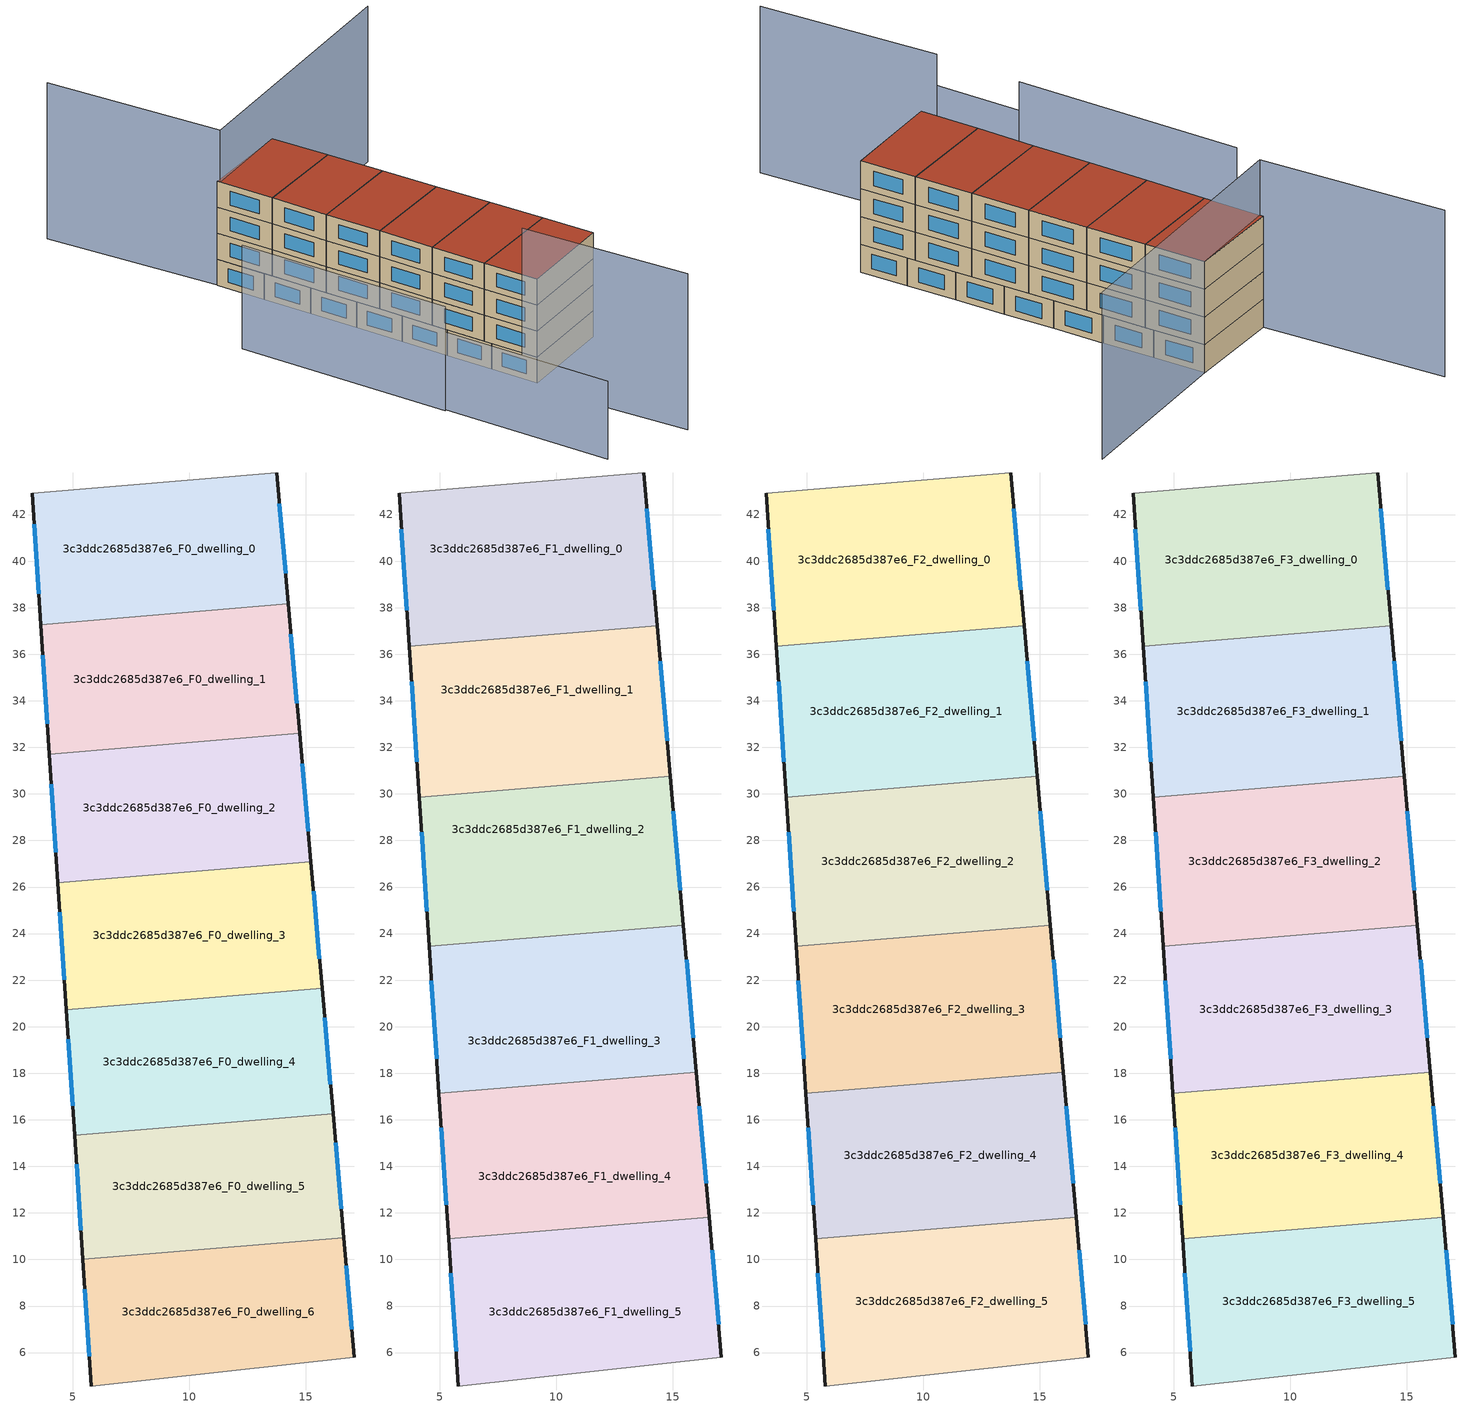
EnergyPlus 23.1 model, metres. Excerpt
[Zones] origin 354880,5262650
3c3ddc2685d387e6_F0_dwelling_0
 floor ground (EU_floor_Construction): 13.76,43.79 14.26,38.16 3.63,37.28 3.25,42.91 z0
 wall outside (EU_wall_Construction): 14.26,38.16 13.76,43.79 / 3.25,42.91 3.63,37.28 z0:3
 wall adiabatic (EU_wall_Construction): 13.76,43.79 3.25,42.91 z0:3
 wall to 3c3ddc2685d387e6_F0_dwelling_1 (EU_wall_Construction): 3.63,37.28 14.26,38.16 z0:3
 window (EU_Window_Construction): 14.14,39.48 13.88,42.47 / 3.34,41.59 3.54,38.6 z0.7:2.3
3c3ddc2685d387e6_F0_dwelling_1
 floor ground (EU_floor_Construction): 14.26,38.16 14.75,32.6 4,31.7 3.63,37.28 z0
 wall outside (EU_wall_Construction): 14.75,32.6 14.26,38.16 / 3.63,37.28 4,31.7 z0:3
 wall to 3c3ddc2685d387e6_F0_dwelling_2 (EU_wall_Construction): 4,31.7 14.75,32.6 z0:3
 window (EU_Window_Construction): 14.63,33.9 14.37,36.85 / 3.71,35.97 3.91,33.01 z0.7:2.3
3c3ddc2685d387e6_F0_dwelling_2
 floor ground (EU_floor_Construction): 14.75,32.6 15.23,27.09 4.36,26.19 4,31.7 z0
 wall outside (EU_wall_Construction): 15.23,27.09 14.75,32.6 / 4,31.7 4.36,26.19 z0:3
 wall to 3c3ddc2685d387e6_F0_dwelling_3 (EU_wall_Construction): 4.36,26.19 15.23,27.09 z0:3
 window (EU_Window_Construction): 15.12,28.39 14.86,31.3 / 4.08,30.41 4.28,27.49 z0.7:2.3
3c3ddc2685d387e6_F0_dwelling_3
 floor ground (EU_floor_Construction): 15.23,27.09 15.71,21.65 4.72,20.74 4.36,26.19 z0
 wall outside (EU_wall_Construction): 15.71,21.65 15.23,27.09 / 4.36,26.19 4.72,20.74 z0:3
 wall to 3c3ddc2685d387e6_F0_dwelling_4 (EU_wall_Construction): 4.72,20.74 15.71,21.65 z0:3
 window (EU_Window_Construction): 15.6,22.93 15.34,25.82 / 4.45,24.91 4.64,22.02 z0.7:2.3
3c3ddc2685d387e6_F0_dwelling_4
 floor ground (EU_floor_Construction): 15.71,21.65 16.18,16.26 5.08,15.34 4.72,20.74 z0
 wall outside (EU_wall_Construction): 16.18,16.26 15.71,21.65 / 4.72,20.74 5.08,15.34 z0:3
 wall to 3c3ddc2685d387e6_F0_dwelling_5 (EU_wall_Construction): 5.08,15.34 16.18,16.26 z0:3
 window (EU_Window_Construction): 16.07,17.53 15.82,20.39 / 4.81,19.47 5,16.61 z0.7:2.3
3c3ddc2685d387e6_F0_dwelling_5
 floor ground (EU_floor_Construction): 16.18,16.26 16.65,10.93 5.44,10 5.08,15.34 z0
 wall outside (EU_wall_Construction): 16.65,10.93 16.18,16.26 / 5.08,15.34 5.44,10 z0:3
 wall to 3c3ddc2685d387e6_F0_dwelling_6 (EU_wall_Construction): 5.44,10 16.65,10.93 z0:3
 window (EU_Window_Construction): 16.54,12.19 16.29,15.01 / 5.17,14.09 5.35,11.26 z0.7:2.3
3c3ddc2685d387e6_F0_dwelling_6
 floor ground (EU_floor_Construction): 16.65,10.93 17.1,5.81 5.8,4.57 5.44,10 z0
 wall outside (EU_wall_Construction): 17.1,5.81 16.65,10.93 / 5.44,10 5.8,4.57 z0:3
 wall adiabatic (EU_wall_Construction): 5.8,4.57 17.1,5.81 z0:3
 window (EU_Window_Construction): 17,7.01 16.76,9.73 / 5.52,8.73 5.71,5.84 z0.7:2.3
3c3ddc2685d387e6_F1_dwelling_0
 floor to 3c3ddc2685d387e6_F0_dwelling_0 (EU_floor_Construction): 13.76,43.79 14.26,38.16 3.63,37.28 3.25,42.91 z3
 floor to 3c3ddc2685d387e6_F0_dwelling_1 (EU_floor_Construction): 14.26,38.16 14.34,37.23 3.69,36.34 3.63,37.28 z3
 wall outside (EU_wall_Construction): 14.34,37.23 13.76,43.79 / 3.25,42.91 3.69,36.34 z3:6
 wall adiabatic (EU_wall_Construction): 13.76,43.79 3.25,42.91 z3:6
 wall to 3c3ddc2685d387e6_F1_dwelling_1 (EU_wall_Construction): 3.69,36.34 14.34,37.23 z3:6
 window (EU_Window_Construction): 14.2,38.77 13.9,42.25 / 3.36,41.37 3.59,37.89 z3.7:5.3
3c3ddc2685d387e6_F1_dwelling_1
 floor to 3c3ddc2685d387e6_F0_dwelling_1 (EU_floor_Construction): 14.34,37.23 14.75,32.6 4,31.7 3.69,36.34 z3
 floor to 3c3ddc2685d387e6_F0_dwelling_2 (EU_floor_Construction): 14.75,32.6 14.91,30.76 4.12,29.86 4,31.7 z3
 wall outside (EU_wall_Construction): 14.91,30.76 14.34,37.23 / 3.69,36.34 4.12,29.86 z3:6
 wall to 3c3ddc2685d387e6_F1_dwelling_2 (EU_wall_Construction): 4.12,29.86 14.91,30.76 z3:6
 window (EU_Window_Construction): 14.78,32.28 14.47,35.71 / 3.79,34.82 4.02,31.38 z3.7:5.3
3c3ddc2685d387e6_F1_dwelling_2
 floor to 3c3ddc2685d387e6_F0_dwelling_2 (EU_floor_Construction): 14.91,30.76 15.23,27.09 4.36,26.19 4.12,29.86 z3
 floor to 3c3ddc2685d387e6_F0_dwelling_3 (EU_floor_Construction): 15.23,27.09 15.47,24.37 4.54,23.46 4.36,26.19 z3
 wall outside (EU_wall_Construction): 15.47,24.37 14.91,30.76 / 4.12,29.86 4.54,23.46 z3:6
 wall to 3c3ddc2685d387e6_F1_dwelling_3 (EU_wall_Construction): 4.54,23.46 15.47,24.37 z3:6
 window (EU_Window_Construction): 15.34,25.87 15.04,29.26 / 4.22,28.36 4.44,24.96 z3.7:5.3
3c3ddc2685d387e6_F1_dwelling_3
 floor to 3c3ddc2685d387e6_F0_dwelling_4 (EU_floor_Construction): 15.71,21.65 16.03,18.05 4.96,17.14 4.72,20.74 z3
 floor to 3c3ddc2685d387e6_F0_dwelling_3 (EU_floor_Construction): 15.47,24.37 15.71,21.65 4.72,20.74 4.54,23.46 z3
 wall outside (EU_wall_Construction): 16.03,18.05 15.47,24.37 / 4.54,23.46 4.96,17.14 z3:6
 wall to 3c3ddc2685d387e6_F1_dwelling_4 (EU_wall_Construction): 4.96,17.14 16.03,18.05 z3:6
 window (EU_Window_Construction): 15.9,19.54 15.6,22.88 / 4.64,21.97 4.87,18.62 z3.7:5.3
3c3ddc2685d387e6_F1_dwelling_4
 floor to 3c3ddc2685d387e6_F0_dwelling_5 (EU_floor_Construction): 16.18,16.26 16.57,11.82 5.38,10.89 5.08,15.34 z3
 floor to 3c3ddc2685d387e6_F0_dwelling_4 (EU_floor_Construction): 16.03,18.05 16.18,16.26 5.08,15.34 4.96,17.14 z3
 wall outside (EU_wall_Construction): 16.57,11.82 16.03,18.05 / 4.96,17.14 5.38,10.89 z3:6
 wall to 3c3ddc2685d387e6_F1_dwelling_5 (EU_wall_Construction): 5.38,10.89 16.57,11.82 z3:6
 window (EU_Window_Construction): 16.45,13.28 16.15,16.59 / 5.06,15.67 5.28,12.36 z3.7:5.3
3c3ddc2685d387e6_F1_dwelling_5
 floor to 3c3ddc2685d387e6_F0_dwelling_6 (EU_floor_Construction): 16.65,10.93 17.1,5.81 5.8,4.57 5.44,10 z3
 floor to 3c3ddc2685d387e6_F0_dwelling_5 (EU_floor_Construction): 16.57,11.82 16.65,10.93 5.44,10 5.38,10.89 z3
 wall outside (EU_wall_Construction): 17.1,5.81 16.57,11.82 / 5.38,10.89 5.8,4.57 z3:6
 wall adiabatic (EU_wall_Construction): 5.8,4.57 17.1,5.81 z3:6
 window (EU_Window_Construction): 16.98,7.22 16.7,10.41 / 5.48,9.4 5.7,6.05 z3.7:5.3
3c3ddc2685d387e6_F2_dwelling_0
 floor to 3c3ddc2685d387e6_F1_dwelling_0 (EU_floor_Construction): 13.76,43.79 14.34,37.23 3.69,36.34 3.25,42.91 z6
 wall outside (EU_wall_Construction): 14.34,37.23 13.76,43.79 / 3.25,42.91 3.69,36.34 z6:9
 wall adiabatic (EU_wall_Construction): 13.76,43.79 3.25,42.91 z6:9
 wall to 3c3ddc2685d387e6_F2_dwelling_1 (EU_wall_Construction): 3.69,36.34 14.34,37.23 z6:9
 window (EU_Window_Construction): 14.2,38.77 13.9,42.25 / 3.36,41.37 3.59,37.89 z6.7:8.3
3c3ddc2685d387e6_F2_dwelling_1
 floor to 3c3ddc2685d387e6_F1_dwelling_1 (EU_floor_Construction): 14.34,37.23 14.91,30.76 4.12,29.86 3.69,36.34 z6
 wall outside (EU_wall_Construction): 14.91,30.76 14.34,37.23 / 3.69,36.34 4.12,29.86 z6:9
 wall to 3c3ddc2685d387e6_F2_dwelling_2 (EU_wall_Construction): 4.12,29.86 14.91,30.76 z6:9
 window (EU_Window_Construction): 14.78,32.28 14.47,35.71 / 3.79,34.82 4.02,31.38 z6.7:8.3
3c3ddc2685d387e6_F2_dwelling_2
 floor to 3c3ddc2685d387e6_F1_dwelling_2 (EU_floor_Construction): 14.91,30.76 15.47,24.37 4.54,23.46 4.12,29.86 z6
 wall outside (EU_wall_Construction): 15.47,24.37 14.91,30.76 / 4.12,29.86 4.54,23.46 z6:9
 wall to 3c3ddc2685d387e6_F2_dwelling_3 (EU_wall_Construction): 4.54,23.46 15.47,24.37 z6:9
 window (EU_Window_Construction): 15.34,25.87 15.04,29.26 / 4.22,28.36 4.44,24.96 z6.7:8.3
3c3ddc2685d387e6_F2_dwelling_3
 floor to 3c3ddc2685d387e6_F1_dwelling_3 (EU_floor_Construction): 15.47,24.37 16.03,18.05 4.96,17.14 4.54,23.46 z6
 wall outside (EU_wall_Construction): 16.03,18.05 15.47,24.37 / 4.54,23.46 4.96,17.14 z6:9
 wall to 3c3ddc2685d387e6_F2_dwelling_4 (EU_wall_Construction): 4.96,17.14 16.03,18.05 z6:9
 window (EU_Window_Construction): 15.9,19.54 15.6,22.88 / 4.64,21.97 4.87,18.62 z6.7:8.3
3c3ddc2685d387e6_F2_dwelling_4
 floor to 3c3ddc2685d387e6_F1_dwelling_4 (EU_floor_Construction): 16.03,18.05 16.57,11.82 5.38,10.89 4.96,17.14 z6
 wall outside (EU_wall_Construction): 16.57,11.82 16.03,18.05 / 4.96,17.14 5.38,10.89 z6:9
 wall to 3c3ddc2685d387e6_F2_dwelling_5 (EU_wall_Construction): 5.38,10.89 16.57,11.82 z6:9
 window (EU_Window_Construction): 16.45,13.28 16.15,16.59 / 5.06,15.67 5.28,12.36 z6.7:8.3
3c3ddc2685d387e6_F2_dwelling_5
 floor to 3c3ddc2685d387e6_F1_dwelling_5 (EU_floor_Construction): 16.57,11.82 17.1,5.81 5.8,4.57 5.38,10.89 z6
 wall outside (EU_wall_Construction): 17.1,5.81 16.57,11.82 / 5.38,10.89 5.8,4.57 z6:9
 wall adiabatic (EU_wall_Construction): 5.8,4.57 17.1,5.81 z6:9
 window (EU_Window_Construction): 16.98,7.22 16.7,10.41 / 5.48,9.4 5.7,6.05 z6.7:8.3
3c3ddc2685d387e6_F3_dwelling_0
 floor to 3c3ddc2685d387e6_F2_dwelling_0 (EU_floor_Construction): 13.76,43.79 14.34,37.23 3.69,36.34 3.25,42.91 z9
 wall outside (EU_wall_Construction): 14.34,37.23 13.76,43.79 / 3.25,42.91 3.69,36.34 z9:12
 wall adiabatic (EU_wall_Construction): 13.76,43.79 3.25,42.91 z9:12
 wall to 3c3ddc2685d387e6_F3_dwelling_1 (EU_wall_Construction): 3.69,36.34 14.34,37.23 z9:12
 window (EU_Window_Construction): 14.2,38.77 13.9,42.25 / 3.36,41.37 3.59,37.89 z9.7:11.3
 roof outside (EU_roof_Construction): 14.34,37.23 13.76,43.79 3.25,42.91 3.69,36.34 z12
3c3ddc2685d387e6_F3_dwelling_1
 floor to 3c3ddc2685d387e6_F2_dwelling_1 (EU_floor_Construction): 14.34,37.23 14.91,30.76 4.12,29.86 3.69,36.34 z9
 wall outside (EU_wall_Construction): 14.91,30.76 14.34,37.23 / 3.69,36.34 4.12,29.86 z9:12
 wall to 3c3ddc2685d387e6_F3_dwelling_2 (EU_wall_Construction): 4.12,29.86 14.91,30.76 z9:12
 window (EU_Window_Construction): 14.78,32.28 14.47,35.71 / 3.79,34.82 4.02,31.38 z9.7:11.3
 roof outside (EU_roof_Construction): 14.91,30.76 14.34,37.23 3.69,36.34 4.12,29.86 z12
3c3ddc2685d387e6_F3_dwelling_2
 floor to 3c3ddc2685d387e6_F2_dwelling_2 (EU_floor_Construction): 14.91,30.76 15.47,24.37 4.54,23.46 4.12,29.86 z9
 wall outside (EU_wall_Construction): 15.47,24.37 14.91,30.76 / 4.12,29.86 4.54,23.46 z9:12
 wall to 3c3ddc2685d387e6_F3_dwelling_3 (EU_wall_Construction): 4.54,23.46 15.47,24.37 z9:12
 window (EU_Window_Construction): 15.34,25.87 15.04,29.26 / 4.22,28.36 4.44,24.96 z9.7:11.3
 roof outside (EU_roof_Construction): 15.47,24.37 14.91,30.76 4.12,29.86 4.54,23.46 z12
3c3ddc2685d387e6_F3_dwelling_3
 floor to 3c3ddc2685d387e6_F2_dwelling_3 (EU_floor_Construction): 15.47,24.37 16.03,18.05 4.96,17.14 4.54,23.46 z9
 wall outside (EU_wall_Construction): 16.03,18.05 15.47,24.37 / 4.54,23.46 4.96,17.14 z9:12
 wall to 3c3ddc2685d387e6_F3_dwelling_4 (EU_wall_Construction): 4.96,17.14 16.03,18.05 z9:12
 window (EU_Window_Construction): 15.9,19.54 15.6,22.88 / 4.64,21.97 4.87,18.62 z9.7:11.3
 roof outside (EU_roof_Construction): 16.03,18.05 15.47,24.37 4.54,23.46 4.96,17.14 z12
3c3ddc2685d387e6_F3_dwelling_4
 floor to 3c3ddc2685d387e6_F2_dwelling_4 (EU_floor_Construction): 16.03,18.05 16.57,11.82 5.38,10.89 4.96,17.14 z9
 wall outside (EU_wall_Construction): 16.57,11.82 16.03,18.05 / 4.96,17.14 5.38,10.89 z9:12
 wall to 3c3ddc2685d387e6_F3_dwelling_5 (EU_wall_Construction): 5.38,10.89 16.57,11.82 z9:12
 window (EU_Window_Construction): 16.45,13.28 16.15,16.59 / 5.06,15.67 5.28,12.36 z9.7:11.3
 roof outside (EU_roof_Construction): 16.57,11.82 16.03,18.05 4.96,17.14 5.38,10.89 z12
3c3ddc2685d387e6_F3_dwelling_5
 floor to 3c3ddc2685d387e6_F2_dwelling_5 (EU_floor_Construction): 16.57,11.82 17.1,5.81 5.8,4.57 5.38,10.89 z9
 wall outside (EU_wall_Construction): 17.1,5.81 16.57,11.82 / 5.38,10.89 5.8,4.57 z9:12
 wall adiabatic (EU_wall_Construction): 5.8,4.57 17.1,5.81 z9:12
 window (EU_Window_Construction): 16.98,7.22 16.7,10.41 / 5.48,9.4 5.7,6.05 z9.7:11.3
 roof outside (EU_roof_Construction): 17.1,5.81 16.57,11.82 5.38,10.89 5.8,4.57 z12
shading: -4.22,8.64 -2.83,-10.68 z0:9; 6.98,-13.51 4.73,5.63 / 33.22,46.07 3.28,42.56 / 3.28,42.56 0.93,62.6 z0:18; -6.11,32.91 -4.36,8.62 z0:12
[Building]
EU S2 Campaign: North Axis=0; Terrain=City; Solar Distribution=FullExterior
[Site:Location]
Budapest.Ferenc.Liszt.Intl.AP: Latitude=47.437; Longitude=19.256; Time Zone=1; Elevation=185
[SizingPeriod:WeatherFileDays]
AnnualSizingPeriod: Begin Month=1; Begin Day of Month=1; End Month=12; End Day of Month=31; Day of Week for Start Day=Monday; Use Weather File Daylight Saving Period=No; Use Weather File Rain and Snow Indicators=No
[MATERIAL]
EU_InternalMass_Material: Roughness=MediumRough; Thickness=0.1; Conductivity=1; Density=1800; Specific Heat=900; Thermal Absorptance=0.9; Solar Absorptance=0.7; Visible Absorptance=0.7
[MATERIAL:NOMASS] Roughness=MediumRough; Thermal Absorptance=0.9; Solar Absorptance=0.7; Visible Absorptance=0.7
Name | Thermal Resistance
EU_wall_NoMass | 0.832559
EU_roof_NoMass | 1.39638
EU_floor_NoMass | 0.872794
[WINDOWMATERIAL:SIMPLEGLAZINGSYSTEM]
EU_Window_SimpleGlazing: UFactor=2.79869; Solar Heat Gain Coefficient=0.75; Visible Transmittance=0.75
[CONSTRUCTION]
EU_wall_Construction: EU_wall_NoMass
EU_roof_Construction: EU_roof_NoMass
EU_floor_Construction: EU_floor_NoMass
EU_Window_Construction: EU_Window_SimpleGlazing
EU_InternalMass_Construction: EU_InternalMass_Material
[ZONE] Type=1; Multiplier=1; Ceiling Height=autocalculate; Floor Area=autocalculate; Part of Total Floor Area=Yes
Name | Volume
3c3ddc2685d387e6_F0_dwelling_0 | 179.761
3c3ddc2685d387e6_F1_dwelling_0; 3c3ddc2685d387e6_F2_dwelling_0; 3c3ddc2685d387e6_F3_dwelling_0 | 209.696
3c3ddc2685d387e6_F0_dwelling_1 | 179.726
3c3ddc2685d387e6_F1_dwelling_1; 3c3ddc2685d387e6_F2_dwelling_1; 3c3ddc2685d387e6_F3_dwelling_1; 3c3ddc2685d387e6_F1_dwelling_3; 3c3ddc2685d387e6_F2_dwelling_3; 3c3ddc2685d387e6_F3_dwelling_3 | 209.692
3c3ddc2685d387e6_F0_dwelling_2 | 179.72
3c3ddc2685d387e6_F1_dwelling_2; 3c3ddc2685d387e6_F2_dwelling_2; 3c3ddc2685d387e6_F3_dwelling_2 | 209.688
3c3ddc2685d387e6_F0_dwelling_3 | 179.744
3c3ddc2685d387e6_F0_dwelling_4; 3c3ddc2685d387e6_F0_dwelling_6 | 179.733
3c3ddc2685d387e6_F1_dwelling_4; 3c3ddc2685d387e6_F2_dwelling_4; 3c3ddc2685d387e6_F3_dwelling_4 | 209.702
3c3ddc2685d387e6_F0_dwelling_5 | 179.727
3c3ddc2685d387e6_F1_dwelling_5; 3c3ddc2685d387e6_F2_dwelling_5; 3c3ddc2685d387e6_F3_dwelling_5 | 209.698
[INTERNALMASS] Construction=EU_InternalMass_Construction
Name | Zone or ZoneList | Surface Area
3c3ddc2685d387e6_F0_dwelling_0_EU_InternalMass | 3c3ddc2685d387e6_F0_dwelling_0 | 59.9202
3c3ddc2685d387e6_F0_dwelling_1_EU_InternalMass | 3c3ddc2685d387e6_F0_dwelling_1 | 59.9084
3c3ddc2685d387e6_F0_dwelling_2_EU_InternalMass | 3c3ddc2685d387e6_F0_dwelling_2 | 59.9068
3c3ddc2685d387e6_F0_dwelling_3_EU_InternalMass | 3c3ddc2685d387e6_F0_dwelling_3 | 59.9146
3c3ddc2685d387e6_F0_dwelling_4_EU_InternalMass | 3c3ddc2685d387e6_F0_dwelling_4 | 59.9111
3c3ddc2685d387e6_F0_dwelling_5_EU_InternalMass | 3c3ddc2685d387e6_F0_dwelling_5 | 59.909
3c3ddc2685d387e6_F0_dwelling_6_EU_InternalMass | 3c3ddc2685d387e6_F0_dwelling_6 | 59.9114
3c3ddc2685d387e6_F1_dwelling_0_EU_InternalMass | 3c3ddc2685d387e6_F1_dwelling_0 | 69.8985
3c3ddc2685d387e6_F1_dwelling_1_EU_InternalMass | 3c3ddc2685d387e6_F1_dwelling_1 | 69.8976
3c3ddc2685d387e6_F1_dwelling_2_EU_InternalMass | 3c3ddc2685d387e6_F1_dwelling_2 | 69.8961
3c3ddc2685d387e6_F1_dwelling_3_EU_InternalMass | 3c3ddc2685d387e6_F1_dwelling_3 | 69.8973
3c3ddc2685d387e6_F1_dwelling_4_EU_InternalMass | 3c3ddc2685d387e6_F1_dwelling_4 | 69.9005
3c3ddc2685d387e6_F1_dwelling_5_EU_InternalMass | 3c3ddc2685d387e6_F1_dwelling_5 | 69.8994
3c3ddc2685d387e6_F2_dwelling_0_EU_InternalMass | 3c3ddc2685d387e6_F2_dwelling_0 | 69.8985
3c3ddc2685d387e6_F2_dwelling_1_EU_InternalMass | 3c3ddc2685d387e6_F2_dwelling_1 | 69.8976
3c3ddc2685d387e6_F2_dwelling_2_EU_InternalMass | 3c3ddc2685d387e6_F2_dwelling_2 | 69.8961
3c3ddc2685d387e6_F2_dwelling_3_EU_InternalMass | 3c3ddc2685d387e6_F2_dwelling_3 | 69.8973
3c3ddc2685d387e6_F2_dwelling_4_EU_InternalMass | 3c3ddc2685d387e6_F2_dwelling_4 | 69.9005
3c3ddc2685d387e6_F2_dwelling_5_EU_InternalMass | 3c3ddc2685d387e6_F2_dwelling_5 | 69.8994
3c3ddc2685d387e6_F3_dwelling_0_EU_InternalMass | 3c3ddc2685d387e6_F3_dwelling_0 | 69.8985
3c3ddc2685d387e6_F3_dwelling_1_EU_InternalMass | 3c3ddc2685d387e6_F3_dwelling_1 | 69.8976
3c3ddc2685d387e6_F3_dwelling_2_EU_InternalMass | 3c3ddc2685d387e6_F3_dwelling_2 | 69.8961
3c3ddc2685d387e6_F3_dwelling_3_EU_InternalMass | 3c3ddc2685d387e6_F3_dwelling_3 | 69.8973
3c3ddc2685d387e6_F3_dwelling_4_EU_InternalMass | 3c3ddc2685d387e6_F3_dwelling_4 | 69.9005
3c3ddc2685d387e6_F3_dwelling_5_EU_InternalMass | 3c3ddc2685d387e6_F3_dwelling_5 | 69.8994
[OTHEREQUIPMENT] Fuel Type=Electricity; Design Level Calculation Method=Watts/Area; Power per Zone Floor Area=1; Fraction Latent=0; Fraction Radiant=0; Fraction Lost=0; Carbon Dioxide Generation Rate=0; EndUse Subcategory=EU_Step8_InternalGains
Name | Zone or ZoneList or Space or SpaceList | Schedule
EU_Step8_InternalGain_3c3ddc2685d387e6_F0_dwelling_0_f000 | 3c3ddc2685d387e6_F0_dwelling_0 | EU_Step8_GainSchedule_3c3ddc2685d387e6_F0_dwelling_0_f000
EU_Step8_InternalGain_3c3ddc2685d387e6_F0_dwelling_1_f000 | 3c3ddc2685d387e6_F0_dwelling_1 | EU_Step8_GainSchedule_3c3ddc2685d387e6_F0_dwelling_1_f000
EU_Step8_InternalGain_3c3ddc2685d387e6_F0_dwelling_2_f000 | 3c3ddc2685d387e6_F0_dwelling_2 | EU_Step8_GainSchedule_3c3ddc2685d387e6_F0_dwelling_2_f000
EU_Step8_InternalGain_3c3ddc2685d387e6_F0_dwelling_3_f000 | 3c3ddc2685d387e6_F0_dwelling_3 | EU_Step8_GainSchedule_3c3ddc2685d387e6_F0_dwelling_3_f000
EU_Step8_InternalGain_3c3ddc2685d387e6_F0_dwelling_4_f000 | 3c3ddc2685d387e6_F0_dwelling_4 | EU_Step8_GainSchedule_3c3ddc2685d387e6_F0_dwelling_4_f000
EU_Step8_InternalGain_3c3ddc2685d387e6_F0_dwelling_5_f000 | 3c3ddc2685d387e6_F0_dwelling_5 | EU_Step8_GainSchedule_3c3ddc2685d387e6_F0_dwelling_5_f000
EU_Step8_InternalGain_3c3ddc2685d387e6_F0_dwelling_6_f000 | 3c3ddc2685d387e6_F0_dwelling_6 | EU_Step8_GainSchedule_3c3ddc2685d387e6_F0_dwelling_6_f000
EU_Step8_InternalGain_3c3ddc2685d387e6_F1_dwelling_0_f000 | 3c3ddc2685d387e6_F1_dwelling_0 | EU_Step8_GainSchedule_3c3ddc2685d387e6_F1_dwelling_0_f000
EU_Step8_InternalGain_3c3ddc2685d387e6_F1_dwelling_1_f000 | 3c3ddc2685d387e6_F1_dwelling_1 | EU_Step8_GainSchedule_3c3ddc2685d387e6_F1_dwelling_1_f000
EU_Step8_InternalGain_3c3ddc2685d387e6_F1_dwelling_2_f000 | 3c3ddc2685d387e6_F1_dwelling_2 | EU_Step8_GainSchedule_3c3ddc2685d387e6_F1_dwelling_2_f000
EU_Step8_InternalGain_3c3ddc2685d387e6_F1_dwelling_3_f000 | 3c3ddc2685d387e6_F1_dwelling_3 | EU_Step8_GainSchedule_3c3ddc2685d387e6_F1_dwelling_3_f000
EU_Step8_InternalGain_3c3ddc2685d387e6_F1_dwelling_4_f000 | 3c3ddc2685d387e6_F1_dwelling_4 | EU_Step8_GainSchedule_3c3ddc2685d387e6_F1_dwelling_4_f000
EU_Step8_InternalGain_3c3ddc2685d387e6_F1_dwelling_5_f000 | 3c3ddc2685d387e6_F1_dwelling_5 | EU_Step8_GainSchedule_3c3ddc2685d387e6_F1_dwelling_5_f000
EU_Step8_InternalGain_3c3ddc2685d387e6_F2_dwelling_0_f000 | 3c3ddc2685d387e6_F2_dwelling_0 | EU_Step8_GainSchedule_3c3ddc2685d387e6_F2_dwelling_0_f000
EU_Step8_InternalGain_3c3ddc2685d387e6_F2_dwelling_1_f000 | 3c3ddc2685d387e6_F2_dwelling_1 | EU_Step8_GainSchedule_3c3ddc2685d387e6_F2_dwelling_1_f000
EU_Step8_InternalGain_3c3ddc2685d387e6_F2_dwelling_2_f000 | 3c3ddc2685d387e6_F2_dwelling_2 | EU_Step8_GainSchedule_3c3ddc2685d387e6_F2_dwelling_2_f000
EU_Step8_InternalGain_3c3ddc2685d387e6_F2_dwelling_3_f000 | 3c3ddc2685d387e6_F2_dwelling_3 | EU_Step8_GainSchedule_3c3ddc2685d387e6_F2_dwelling_3_f000
EU_Step8_InternalGain_3c3ddc2685d387e6_F2_dwelling_4_f000 | 3c3ddc2685d387e6_F2_dwelling_4 | EU_Step8_GainSchedule_3c3ddc2685d387e6_F2_dwelling_4_f000
EU_Step8_InternalGain_3c3ddc2685d387e6_F2_dwelling_5_f000 | 3c3ddc2685d387e6_F2_dwelling_5 | EU_Step8_GainSchedule_3c3ddc2685d387e6_F2_dwelling_5_f000
EU_Step8_InternalGain_3c3ddc2685d387e6_F3_dwelling_0_f000 | 3c3ddc2685d387e6_F3_dwelling_0 | EU_Step8_GainSchedule_3c3ddc2685d387e6_F3_dwelling_0_f000
EU_Step8_InternalGain_3c3ddc2685d387e6_F3_dwelling_1_f000 | 3c3ddc2685d387e6_F3_dwelling_1 | EU_Step8_GainSchedule_3c3ddc2685d387e6_F3_dwelling_1_f000
EU_Step8_InternalGain_3c3ddc2685d387e6_F3_dwelling_2_f000 | 3c3ddc2685d387e6_F3_dwelling_2 | EU_Step8_GainSchedule_3c3ddc2685d387e6_F3_dwelling_2_f000
EU_Step8_InternalGain_3c3ddc2685d387e6_F3_dwelling_3_f000 | 3c3ddc2685d387e6_F3_dwelling_3 | EU_Step8_GainSchedule_3c3ddc2685d387e6_F3_dwelling_3_f000
EU_Step8_InternalGain_3c3ddc2685d387e6_F3_dwelling_4_f000 | 3c3ddc2685d387e6_F3_dwelling_4 | EU_Step8_GainSchedule_3c3ddc2685d387e6_F3_dwelling_4_f000
EU_Step8_InternalGain_3c3ddc2685d387e6_F3_dwelling_5_f000 | 3c3ddc2685d387e6_F3_dwelling_5 | EU_Step8_GainSchedule_3c3ddc2685d387e6_F3_dwelling_5_f000
[ZONEVENTILATION:DESIGNFLOWRATE] Schedule=EU_AlwaysOn; Design Flow Rate Calculation Method=AirChanges/Hour; Air Changes per Hour=0.475469; Ventilation Type=Natural; Fan Pressure Rise=0; Fan Total Efficiency=1; Constant Term Coefficient=1; Temperature Term Coefficient=0; Velocity Term Coefficient=0; Velocity Squared Term Coefficient=0; Minimum Indoor Temperature=-100; Maximum Indoor Temperature=100; Delta Temperature=-100; Minimum Outdoor Temperature=-100; Maximum Outdoor Temperature=100; Maximum Wind Speed=40
Name | Zone or ZoneList or Space or SpaceList
EU_ConstantAir_3c3ddc2685d387e6_F0_dwelling_0 | 3c3ddc2685d387e6_F0_dwelling_0
EU_ConstantAir_3c3ddc2685d387e6_F0_dwelling_1 | 3c3ddc2685d387e6_F0_dwelling_1
EU_ConstantAir_3c3ddc2685d387e6_F0_dwelling_2 | 3c3ddc2685d387e6_F0_dwelling_2
EU_ConstantAir_3c3ddc2685d387e6_F0_dwelling_3 | 3c3ddc2685d387e6_F0_dwelling_3
EU_ConstantAir_3c3ddc2685d387e6_F0_dwelling_4 | 3c3ddc2685d387e6_F0_dwelling_4
EU_ConstantAir_3c3ddc2685d387e6_F0_dwelling_5 | 3c3ddc2685d387e6_F0_dwelling_5
EU_ConstantAir_3c3ddc2685d387e6_F0_dwelling_6 | 3c3ddc2685d387e6_F0_dwelling_6
EU_ConstantAir_3c3ddc2685d387e6_F1_dwelling_0 | 3c3ddc2685d387e6_F1_dwelling_0
EU_ConstantAir_3c3ddc2685d387e6_F1_dwelling_1 | 3c3ddc2685d387e6_F1_dwelling_1
EU_ConstantAir_3c3ddc2685d387e6_F1_dwelling_2 | 3c3ddc2685d387e6_F1_dwelling_2
EU_ConstantAir_3c3ddc2685d387e6_F1_dwelling_3 | 3c3ddc2685d387e6_F1_dwelling_3
EU_ConstantAir_3c3ddc2685d387e6_F1_dwelling_4 | 3c3ddc2685d387e6_F1_dwelling_4
EU_ConstantAir_3c3ddc2685d387e6_F1_dwelling_5 | 3c3ddc2685d387e6_F1_dwelling_5
EU_ConstantAir_3c3ddc2685d387e6_F2_dwelling_0 | 3c3ddc2685d387e6_F2_dwelling_0
EU_ConstantAir_3c3ddc2685d387e6_F2_dwelling_1 | 3c3ddc2685d387e6_F2_dwelling_1
EU_ConstantAir_3c3ddc2685d387e6_F2_dwelling_2 | 3c3ddc2685d387e6_F2_dwelling_2
EU_ConstantAir_3c3ddc2685d387e6_F2_dwelling_3 | 3c3ddc2685d387e6_F2_dwelling_3
EU_ConstantAir_3c3ddc2685d387e6_F2_dwelling_4 | 3c3ddc2685d387e6_F2_dwelling_4
EU_ConstantAir_3c3ddc2685d387e6_F2_dwelling_5 | 3c3ddc2685d387e6_F2_dwelling_5
EU_ConstantAir_3c3ddc2685d387e6_F3_dwelling_0 | 3c3ddc2685d387e6_F3_dwelling_0
EU_ConstantAir_3c3ddc2685d387e6_F3_dwelling_1 | 3c3ddc2685d387e6_F3_dwelling_1
EU_ConstantAir_3c3ddc2685d387e6_F3_dwelling_2 | 3c3ddc2685d387e6_F3_dwelling_2
EU_ConstantAir_3c3ddc2685d387e6_F3_dwelling_3 | 3c3ddc2685d387e6_F3_dwelling_3
EU_ConstantAir_3c3ddc2685d387e6_F3_dwelling_4 | 3c3ddc2685d387e6_F3_dwelling_4
EU_ConstantAir_3c3ddc2685d387e6_F3_dwelling_5 | 3c3ddc2685d387e6_F3_dwelling_5
[HVACTEMPLATE:THERMOSTAT] Constant Heating Setpoint=20; Constant Cooling Setpoint=50
EU_HeatOnly_3c3ddc2685d387e6_F0_dwelling_0; EU_HeatOnly_3c3ddc2685d387e6_F0_dwelling_1; EU_HeatOnly_3c3ddc2685d387e6_F0_dwelling_2; EU_HeatOnly_3c3ddc2685d387e6_F0_dwelling_3; EU_HeatOnly_3c3ddc2685d387e6_F0_dwelling_4; EU_HeatOnly_3c3ddc2685d387e6_F0_dwelling_5; EU_HeatOnly_3c3ddc2685d387e6_F0_dwelling_6; EU_HeatOnly_3c3ddc2685d387e6_F1_dwelling_0; EU_HeatOnly_3c3ddc2685d387e6_F1_dwelling_1; EU_HeatOnly_3c3ddc2685d387e6_F1_dwelling_2; EU_HeatOnly_3c3ddc2685d387e6_F1_dwelling_3; EU_HeatOnly_3c3ddc2685d387e6_F1_dwelling_4; EU_HeatOnly_3c3ddc2685d387e6_F1_dwelling_5; EU_HeatOnly_3c3ddc2685d387e6_F2_dwelling_0; EU_HeatOnly_3c3ddc2685d387e6_F2_dwelling_1; EU_HeatOnly_3c3ddc2685d387e6_F2_dwelling_2; EU_HeatOnly_3c3ddc2685d387e6_F2_dwelling_3; EU_HeatOnly_3c3ddc2685d387e6_F2_dwelling_4; EU_HeatOnly_3c3ddc2685d387e6_F2_dwelling_5; EU_HeatOnly_3c3ddc2685d387e6_F3_dwelling_0; EU_HeatOnly_3c3ddc2685d387e6_F3_dwelling_1; EU_HeatOnly_3c3ddc2685d387e6_F3_dwelling_2; EU_HeatOnly_3c3ddc2685d387e6_F3_dwelling_3; EU_HeatOnly_3c3ddc2685d387e6_F3_dwelling_4; EU_HeatOnly_3c3ddc2685d387e6_F3_dwelling_5
[HVACTEMPLATE:ZONE:IDEALLOADSAIRSYSTEM] System Availability Schedule=EU_AlwaysOn; Maximum Heating Supply Air Temperature=50; Minimum Cooling Supply Air Temperature=13; Maximum Heating Supply Air Humidity Ratio=0.0156; Minimum Cooling Supply Air Humidity Ratio=0.0077; Heating Limit=NoLimit; Cooling Limit=NoLimit; Heating Availability Schedule=EU_AlwaysOn; Cooling Availability Schedule=EU_CoolingOff; Dehumidification Control Type=ConstantSensibleHeatRatio; Cooling Sensible Heat Ratio=0.7; Dehumidification Setpoint=60; Humidification Control Type=None; Humidification Setpoint=30; Outdoor Air Method=None; Outdoor Air Flow Rate per Person=0.00944; Outdoor Air Flow Rate per Zone Floor Area=0; Outdoor Air Flow Rate per Zone=0; Demand Controlled Ventilation Type=None; Outdoor Air Economizer Type=NoEconomizer; Heat Recovery Type=None; Sensible Heat Recovery Effectiveness=0.7; Latent Heat Recovery Effectiveness=0.65
Name | Template Thermostat
3c3ddc2685d387e6_F0_dwelling_0 | EU_HeatOnly_3c3ddc2685d387e6_F0_dwelling_0
3c3ddc2685d387e6_F0_dwelling_1 | EU_HeatOnly_3c3ddc2685d387e6_F0_dwelling_1
3c3ddc2685d387e6_F0_dwelling_2 | EU_HeatOnly_3c3ddc2685d387e6_F0_dwelling_2
3c3ddc2685d387e6_F0_dwelling_3 | EU_HeatOnly_3c3ddc2685d387e6_F0_dwelling_3
3c3ddc2685d387e6_F0_dwelling_4 | EU_HeatOnly_3c3ddc2685d387e6_F0_dwelling_4
3c3ddc2685d387e6_F0_dwelling_5 | EU_HeatOnly_3c3ddc2685d387e6_F0_dwelling_5
3c3ddc2685d387e6_F0_dwelling_6 | EU_HeatOnly_3c3ddc2685d387e6_F0_dwelling_6
3c3ddc2685d387e6_F1_dwelling_0 | EU_HeatOnly_3c3ddc2685d387e6_F1_dwelling_0
3c3ddc2685d387e6_F1_dwelling_1 | EU_HeatOnly_3c3ddc2685d387e6_F1_dwelling_1
3c3ddc2685d387e6_F1_dwelling_2 | EU_HeatOnly_3c3ddc2685d387e6_F1_dwelling_2
3c3ddc2685d387e6_F1_dwelling_3 | EU_HeatOnly_3c3ddc2685d387e6_F1_dwelling_3
3c3ddc2685d387e6_F1_dwelling_4 | EU_HeatOnly_3c3ddc2685d387e6_F1_dwelling_4
3c3ddc2685d387e6_F1_dwelling_5 | EU_HeatOnly_3c3ddc2685d387e6_F1_dwelling_5
3c3ddc2685d387e6_F2_dwelling_0 | EU_HeatOnly_3c3ddc2685d387e6_F2_dwelling_0
3c3ddc2685d387e6_F2_dwelling_1 | EU_HeatOnly_3c3ddc2685d387e6_F2_dwelling_1
3c3ddc2685d387e6_F2_dwelling_2 | EU_HeatOnly_3c3ddc2685d387e6_F2_dwelling_2
3c3ddc2685d387e6_F2_dwelling_3 | EU_HeatOnly_3c3ddc2685d387e6_F2_dwelling_3
3c3ddc2685d387e6_F2_dwelling_4 | EU_HeatOnly_3c3ddc2685d387e6_F2_dwelling_4
3c3ddc2685d387e6_F2_dwelling_5 | EU_HeatOnly_3c3ddc2685d387e6_F2_dwelling_5
3c3ddc2685d387e6_F3_dwelling_0 | EU_HeatOnly_3c3ddc2685d387e6_F3_dwelling_0
3c3ddc2685d387e6_F3_dwelling_1 | EU_HeatOnly_3c3ddc2685d387e6_F3_dwelling_1
3c3ddc2685d387e6_F3_dwelling_2 | EU_HeatOnly_3c3ddc2685d387e6_F3_dwelling_2
3c3ddc2685d387e6_F3_dwelling_3 | EU_HeatOnly_3c3ddc2685d387e6_F3_dwelling_3
3c3ddc2685d387e6_F3_dwelling_4 | EU_HeatOnly_3c3ddc2685d387e6_F3_dwelling_4
3c3ddc2685d387e6_F3_dwelling_5 | EU_HeatOnly_3c3ddc2685d387e6_F3_dwelling_5
[SIZING:ZONE] Zone Cooling Design Supply Air Temperature Input Method=SupplyAirTemperature; Zone Cooling Design Supply Air Temperature=13; Zone Heating Design Supply Air Temperature Input Method=SupplyAirTemperature; Zone Heating Design Supply Air Temperature=50; Zone Cooling Design Supply Air Humidity Ratio=0.008; Zone Heating Design Supply Air Humidity Ratio=0.008; Cooling Design Air Flow Method=DesignDay; Cooling Design Air Flow Rate=0; Cooling Minimum Air Flow per Zone Floor Area=0.000762; Cooling Minimum Air Flow=0; Cooling Minimum Air Flow Fraction=0.2; Heating Design Air Flow Method=DesignDay; Heating Design Air Flow Rate=0; Heating Maximum Air Flow per Zone Floor Area=0.002032; Heating Maximum Air Flow=0.141576; Heating Maximum Air Flow Fraction=0.3; Account for Dedicated Outdoor Air System=No; Dedicated Outdoor Air System Control Strategy=NeutralSupplyAir; Dedicated Outdoor Air Low Setpoint Temperature for Design=autosize; Dedicated Outdoor Air High Setpoint Temperature for Design=autosize; Zone Load Sizing Method=Sensible Load Only No Latent Load; Zone Latent Cooling Design Supply Air Humidity Ratio Input Method=HumidityRatioDifference; Zone Cooling Design Supply Air Humidity Ratio Difference=0.005; Zone Latent Heating Design Supply Air Humidity Ratio Input Method=HumidityRatioDifference; Zone Humidification Design Supply Air Humidity Ratio Difference=0.005
3c3ddc2685d387e6_F0_dwelling_0; 3c3ddc2685d387e6_F0_dwelling_1; 3c3ddc2685d387e6_F0_dwelling_2; 3c3ddc2685d387e6_F0_dwelling_3; 3c3ddc2685d387e6_F0_dwelling_4; 3c3ddc2685d387e6_F0_dwelling_5; 3c3ddc2685d387e6_F0_dwelling_6; 3c3ddc2685d387e6_F1_dwelling_0; 3c3ddc2685d387e6_F1_dwelling_1; 3c3ddc2685d387e6_F1_dwelling_2; 3c3ddc2685d387e6_F1_dwelling_3; 3c3ddc2685d387e6_F1_dwelling_4; 3c3ddc2685d387e6_F1_dwelling_5; 3c3ddc2685d387e6_F2_dwelling_0; 3c3ddc2685d387e6_F2_dwelling_1; 3c3ddc2685d387e6_F2_dwelling_2; 3c3ddc2685d387e6_F2_dwelling_3; 3c3ddc2685d387e6_F2_dwelling_4; 3c3ddc2685d387e6_F2_dwelling_5; 3c3ddc2685d387e6_F3_dwelling_0; 3c3ddc2685d387e6_F3_dwelling_1; 3c3ddc2685d387e6_F3_dwelling_2; 3c3ddc2685d387e6_F3_dwelling_3; 3c3ddc2685d387e6_F3_dwelling_4; 3c3ddc2685d387e6_F3_dwelling_5
[SCHEDULE:CONSTANT]
Name | Hourly Value
EU_AlwaysOn | 1
EU_CoolingOff | 0
[SCHEDULE:FILE] Column Number=1; Rows to Skip at Top=0; Number of Hours of Data=8760; Column Separator=Comma; Interpolate to Timestep=No; Minutes per Item=60; Adjust Schedule for Daylight Savings=Yes
Name | File
EU_Step8_GainSchedule_3c3ddc2685d387e6_F0_dwelling_0_f000 | ../../schedules/3c3ddc2685d387e6/3c3ddc2685d387e6_F0_dwelling_0_f000_gain.csv
EU_Step8_GainSchedule_3c3ddc2685d387e6_F0_dwelling_1_f000 | ../../schedules/3c3ddc2685d387e6/3c3ddc2685d387e6_F0_dwelling_1_f000_gain.csv
EU_Step8_GainSchedule_3c3ddc2685d387e6_F0_dwelling_2_f000 | ../../schedules/3c3ddc2685d387e6/3c3ddc2685d387e6_F0_dwelling_2_f000_gain.csv
EU_Step8_GainSchedule_3c3ddc2685d387e6_F0_dwelling_3_f000 | ../../schedules/3c3ddc2685d387e6/3c3ddc2685d387e6_F0_dwelling_3_f000_gain.csv
EU_Step8_GainSchedule_3c3ddc2685d387e6_F0_dwelling_4_f000 | ../../schedules/3c3ddc2685d387e6/3c3ddc2685d387e6_F0_dwelling_4_f000_gain.csv
EU_Step8_GainSchedule_3c3ddc2685d387e6_F0_dwelling_5_f000 | ../../schedules/3c3ddc2685d387e6/3c3ddc2685d387e6_F0_dwelling_5_f000_gain.csv
EU_Step8_GainSchedule_3c3ddc2685d387e6_F0_dwelling_6_f000 | ../../schedules/3c3ddc2685d387e6/3c3ddc2685d387e6_F0_dwelling_6_f000_gain.csv
EU_Step8_GainSchedule_3c3ddc2685d387e6_F1_dwelling_0_f000 | ../../schedules/3c3ddc2685d387e6/3c3ddc2685d387e6_F1_dwelling_0_f000_gain.csv
EU_Step8_GainSchedule_3c3ddc2685d387e6_F1_dwelling_1_f000 | ../../schedules/3c3ddc2685d387e6/3c3ddc2685d387e6_F1_dwelling_1_f000_gain.csv
EU_Step8_GainSchedule_3c3ddc2685d387e6_F1_dwelling_2_f000 | ../../schedules/3c3ddc2685d387e6/3c3ddc2685d387e6_F1_dwelling_2_f000_gain.csv
EU_Step8_GainSchedule_3c3ddc2685d387e6_F1_dwelling_3_f000 | ../../schedules/3c3ddc2685d387e6/3c3ddc2685d387e6_F1_dwelling_3_f000_gain.csv
EU_Step8_GainSchedule_3c3ddc2685d387e6_F1_dwelling_4_f000 | ../../schedules/3c3ddc2685d387e6/3c3ddc2685d387e6_F1_dwelling_4_f000_gain.csv
EU_Step8_GainSchedule_3c3ddc2685d387e6_F1_dwelling_5_f000 | ../../schedules/3c3ddc2685d387e6/3c3ddc2685d387e6_F1_dwelling_5_f000_gain.csv
EU_Step8_GainSchedule_3c3ddc2685d387e6_F2_dwelling_0_f000 | ../../schedules/3c3ddc2685d387e6/3c3ddc2685d387e6_F2_dwelling_0_f000_gain.csv
EU_Step8_GainSchedule_3c3ddc2685d387e6_F2_dwelling_1_f000 | ../../schedules/3c3ddc2685d387e6/3c3ddc2685d387e6_F2_dwelling_1_f000_gain.csv
EU_Step8_GainSchedule_3c3ddc2685d387e6_F2_dwelling_2_f000 | ../../schedules/3c3ddc2685d387e6/3c3ddc2685d387e6_F2_dwelling_2_f000_gain.csv
EU_Step8_GainSchedule_3c3ddc2685d387e6_F2_dwelling_3_f000 | ../../schedules/3c3ddc2685d387e6/3c3ddc2685d387e6_F2_dwelling_3_f000_gain.csv
EU_Step8_GainSchedule_3c3ddc2685d387e6_F2_dwelling_4_f000 | ../../schedules/3c3ddc2685d387e6/3c3ddc2685d387e6_F2_dwelling_4_f000_gain.csv
EU_Step8_GainSchedule_3c3ddc2685d387e6_F2_dwelling_5_f000 | ../../schedules/3c3ddc2685d387e6/3c3ddc2685d387e6_F2_dwelling_5_f000_gain.csv
EU_Step8_GainSchedule_3c3ddc2685d387e6_F3_dwelling_0_f000 | ../../schedules/3c3ddc2685d387e6/3c3ddc2685d387e6_F3_dwelling_0_f000_gain.csv
EU_Step8_GainSchedule_3c3ddc2685d387e6_F3_dwelling_1_f000 | ../../schedules/3c3ddc2685d387e6/3c3ddc2685d387e6_F3_dwelling_1_f000_gain.csv
EU_Step8_GainSchedule_3c3ddc2685d387e6_F3_dwelling_2_f000 | ../../schedules/3c3ddc2685d387e6/3c3ddc2685d387e6_F3_dwelling_2_f000_gain.csv
EU_Step8_GainSchedule_3c3ddc2685d387e6_F3_dwelling_3_f000 | ../../schedules/3c3ddc2685d387e6/3c3ddc2685d387e6_F3_dwelling_3_f000_gain.csv
EU_Step8_GainSchedule_3c3ddc2685d387e6_F3_dwelling_4_f000 | ../../schedules/3c3ddc2685d387e6/3c3ddc2685d387e6_F3_dwelling_4_f000_gain.csv
EU_Step8_GainSchedule_3c3ddc2685d387e6_F3_dwelling_5_f000 | ../../schedules/3c3ddc2685d387e6/3c3ddc2685d387e6_F3_dwelling_5_f000_gain.csv
